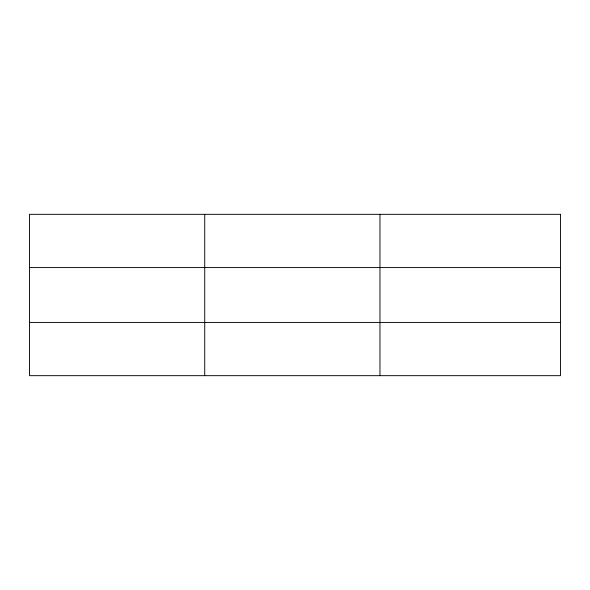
<?xml version="1.0" encoding="UTF-8"?>
<svg xmlns="http://www.w3.org/2000/svg" width="590" height="590" viewBox="0 0 590 590"><rect width="100%" height="100%" fill="white"/><g stroke="black" fill="none" stroke-linecap="round" stroke-linejoin="round"><path stroke-width="0.89" d="M204.73 375.668L204.73 214.332M379.96 375.668L379.96 214.332M29.5 267.572L560.5 267.572M29.5 322.428L560.5 322.428M560.5 214.332L560.5 375.668L29.5 375.668L29.5 214.332L560.5 214.332"/></g></svg>
